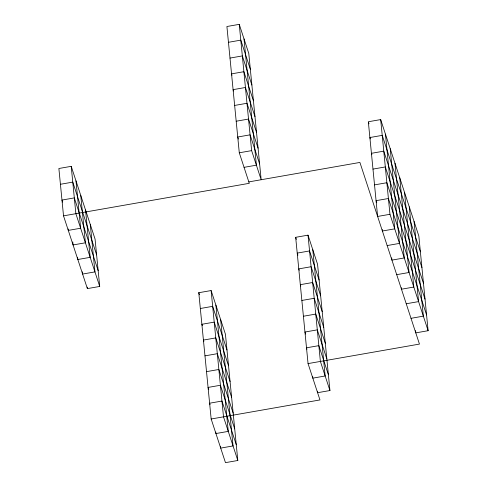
<?xml version="1.0" encoding="UTF-8"?>
<svg xmlns="http://www.w3.org/2000/svg" width="487" height="487" viewBox="0 0 487 487"><rect width="100%" height="100%" fill="white"/><g stroke="black" fill="none" stroke-linecap="round" stroke-linejoin="round"><path stroke-width="0.73" d="M239.245 24.35L251.627 150.629L261.166 179.733L248.784 53.454L239.245 24.35L226.905 26.511L239.287 152.79L249.289 183.313L63.523 215.851L58.878 168.496L71.224 166.335L95.068 239.093L99.713 286.447L87.374 288.608L63.523 215.851M228.452 42.296L240.797 40.135L250.336 69.239M229.998 58.081L242.343 55.92L251.882 85.024M234.643 105.435L246.988 103.274L256.527 132.379M236.189 121.22L248.534 119.059L258.073 148.164M428.122 330.71L418.832 236L380.676 119.583L368.336 121.75L377.62 216.453L389.965 214.292L428.122 330.71L415.776 332.871L415.557 330.612M239.287 152.79L251.627 150.629M60.425 184.281L72.77 182.114L96.621 254.878M244.054 167.339L256.399 165.178L244.017 38.899M248.827 181.895L359.911 162.439L419.453 344.084L308.052 363.594L295.676 237.315L308.015 235.154L317.554 264.258L329.936 390.537L317.591 392.699L317.445 391.195M372.975 169.099L385.32 166.938L423.477 283.355M374.527 184.883L386.867 182.722L425.023 299.14M297.222 253.1L309.562 250.939L319.101 280.043M387.159 245.558L399.504 243.397L390.215 148.687M198.781 292.717L211.121 290.556L225.432 334.21L237.814 460.489L225.469 462.65L211.163 418.997L198.781 292.717L199.463 294.793M200.327 308.502L212.673 306.341L226.979 349.995M396.698 274.662L409.043 272.501L399.754 177.792M301.861 300.455L314.206 298.294L323.745 327.398M303.413 316.24L315.753 314.078L325.292 343.183M406.237 303.766L418.583 301.605L409.293 206.896M411.01 318.315L423.349 316.154L414.066 221.445M204.972 355.857L217.312 353.696L231.623 397.349M206.518 371.642L218.864 369.481L233.17 413.134M211.163 418.997L319.965 399.937L308.052 363.594M420.384 251.785L382.222 135.368L369.883 137.529L370.333 138.917M421.931 267.57L383.774 151.153L371.429 153.314L371.885 154.702M368.562 122.438L369.012 123.826M426.575 314.925L388.413 198.507L376.074 200.668L376.755 202.75M320.653 295.828L311.114 266.724L298.768 268.885L299.225 270.273M253.429 100.809L243.89 71.705L231.544 73.866L232.001 75.254M322.199 311.613L312.66 282.509L300.315 284.67L300.771 286.058M295.676 237.315L296.352 239.397M254.975 116.594L245.436 87.49L233.096 89.651L233.547 91.039M297.447 253.794L297.904 255.182M326.844 358.968L317.305 329.863L304.959 332.024L305.641 334.106M259.62 163.949L250.081 134.844L237.735 137.005L238.417 139.081M328.39 374.753L318.851 345.648L306.506 347.809L306.962 349.197M329.936 390.537L320.397 361.433L308.015 235.154M228.525 365.78L214.219 322.126L201.874 324.287L202.33 325.675M230.077 381.564L215.765 337.911L203.42 340.072L203.876 341.46M234.716 428.919L220.41 385.266L208.065 387.427L208.746 389.503M236.268 444.704L221.956 401.051L209.611 403.212L210.067 404.594M237.814 460.489L223.503 416.835L211.121 290.556M98.167 270.662L74.316 197.899L61.977 200.066L62.659 202.142M99.713 286.447L75.869 213.683L71.224 166.335M404.527 192.347L413.81 287.05L401.471 289.211L401.318 287.707M394.987 163.242L404.271 257.946L391.932 260.113L391.706 257.854M385.448 134.138L394.732 228.847L382.392 231.008L382.24 229.505M380.676 119.583L389.965 214.292M312.788 249.709L325.17 375.982L312.824 378.143L312.678 376.646M220.66 319.661L233.042 445.934L220.702 448.101L220.55 446.597M215.893 305.106L228.275 431.385L215.93 433.546L215.784 432.042M90.302 224.537L94.947 271.892L82.601 274.053L82.382 271.801M85.529 209.988L90.174 257.343L77.829 259.504L77.61 257.246M80.763 195.433L85.408 242.788L73.062 244.949L72.77 241.942M87.222 287.105L87.374 288.608M75.99 180.884L80.635 228.239L68.29 230.4L68.143 228.896"/></g></svg>
